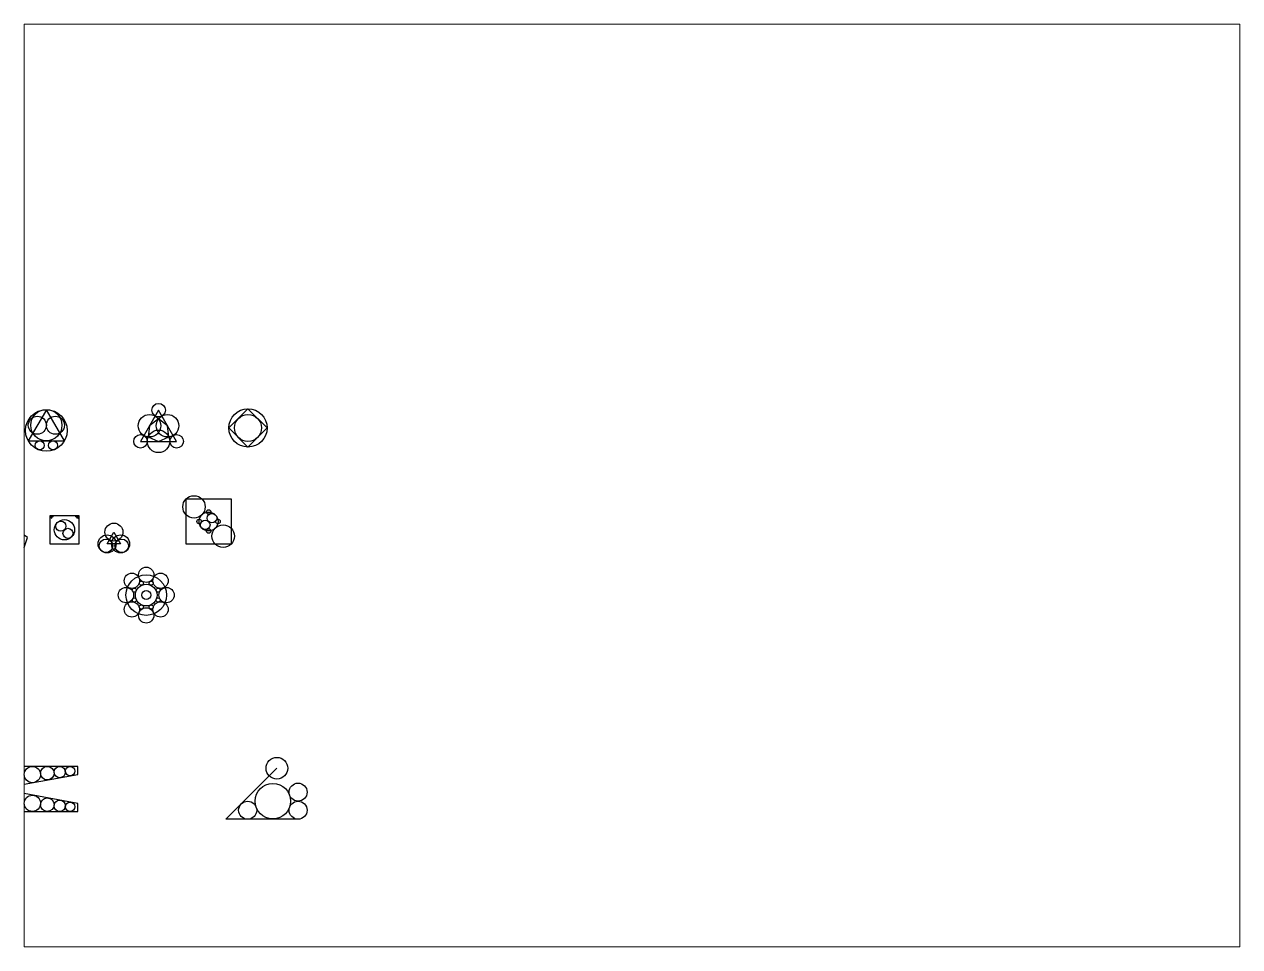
# Paper-space layout 'Layout1' of a CAD drawing. Header units: millimetres. Extents: x 26 to 231, y 20 to 176.
# The model-space entities are those that its viewports show. They can reach past a viewport. Long polylines and large blocks are cut down to what shows.
import ezdxf

# ---------------------------------------------------------------- set-up
doc = ezdxf.new("R2010")
doc.units = ezdxf.units.MM

msp = doc.modelspace()

# ---------------------------------------------------------------- linework, layer by layer
for p, q in [((2268.6, 1737.7), (2311, 1780.1)), ((2311, 1780.1), (2353.4, 1737.7)), ((1863.6, 1778.2), (1823.6, 1708.9)), ((1903.6, 1708.9), (1863.6, 1778.2)), ((2112.6, 1777.2), (2072.6, 1707.9)), ((2112.6, 1757.6), (2092.6, 1742.6)), ((2152.6, 1707.9), (2112.6, 1777.2)), ((2132.6, 1742.6), (2112.6, 1757.6)), ((2092.6, 1742.6), (2089.6, 1717.7)), ((2135.6, 1717.7), (2132.6, 1742.6)), ((2311, 1695.2), (2268.6, 1737.7)), ((2353.4, 1737.7), (2311, 1695.2)), ((1823.6, 1708.9), (1903.6, 1708.9)), ((2072.6, 1707.9), (2152.6, 1707.9)), ((2089.6, 1717.7), (2112.6, 1707.9)), ((2112.6, 1707.9), (2135.6, 1717.7)), ((2173.6, 1580.1), (2273.6, 1580.1)), ((2173.6, 1480.1), (2173.6, 1580.1)), ((2273.6, 1580.1), (2273.6, 1480.1)), ((1871.8, 1543.6), (1935.5, 1543.6)), ((1871.8, 1479.9), (1871.8, 1543.6)), ((1935.5, 1543.6), (1935.5, 1479.9)), ((1821.8, 1494.3), (1797.5, 1511.9)), ((1812.5, 1465.7), (1821.8, 1494.3)), ((1998.4, 1480.5), (2013.4, 1506.5)), ((2013.4, 1506.5), (2028.4, 1480.5)), ((1782.5, 1465.7), (1812.5, 1465.7)), ((1935.5, 1479.9), (1871.8, 1479.9)), ((2028.4, 1480.5), (1998.4, 1480.5)), ((2273.6, 1480.1), (2173.6, 1480.1)), ((1933.3, 986.9), (1773.3, 986.9)), ((1933.3, 968.9), (1933.3, 986.9)), ((2262.1, 869.7), (2375.2, 982.8)), ((1813.3, 946.9), (1933.3, 968.9)), ((1813.3, 926.9), (1813.3, 946.9)), ((1933.3, 904.9), (1813.3, 926.9)), ((1933.3, 886.9), (1933.3, 904.9)), ((1773.3, 886.9), (1933.3, 886.9)), ((2422.1, 869.7), (2262.1, 869.7))]:
    msp.add_line(p, q)
for centre, radius in [((2112.6, 1777.2), 15), ((2311, 1737.7), 42.4), ((1863.6, 1732), 46.2), ((1843.6, 1743.6), 20), ((1863.6, 1743.6), 34.6), ((1883.6, 1743.6), 20), ((2092.6, 1742.6), 25), ((2132.6, 1742.6), 25), ((2311, 1737.7), 30), ((2112.6, 1707.9), 25), ((1849, 1698.9), 10), ((1878.2, 1698.9), 10), ((2072.6, 1707.9), 15), ((2152.6, 1707.9), 15), ((2191.2, 1562.5), 24.9), ((1873.8, 1538.8), 2), ((1876.7, 1541.6), 2), ((1930.7, 1541.6), 2), ((1933.5, 1538.8), 2), ((2223.6, 1530.1), 21), ((2223.6, 1551.1), 5), ((2231.1, 1537.5), 10.5), ((1903.7, 1511.8), 22.5), ((1895.7, 1519.7), 11.2), ((1911.6, 1503.8), 11.2), ((2013.4, 1506.5), 20), ((2202.6, 1530.1), 5), ((2216.2, 1522.6), 10.5), ((2223.6, 1509.1), 5), ((2256, 1497.7), 24.9), ((2244.6, 1530.1), 5), ((1797.5, 1488.7), 10), ((1802.2, 1502.7), 4.7), ((1998.4, 1480.5), 20), ((1995.9, 1476.2), 15), ((2028.4, 1480.5), 20), ((2030.9, 1476.2), 15), ((1806.8, 1473.6), 7.82), ((2053.4, 1398.7), 17), ((2085.2, 1366.9), 45), ((2085.2, 1411.9), 17), ((2117, 1398.7), 17), ((2040.2, 1366.9), 17), ((2058.8, 1377.8), 4.58), ((2085.2, 1366.9), 24), ((2074.3, 1393.3), 4.58), ((2085.2, 1366.9), 10), ((2096.2, 1393.3), 4.58), ((2111.6, 1377.8), 4.58), ((2130.2, 1366.9), 17), ((2053.4, 1335.1), 17), ((2058.8, 1356), 4.58), ((2117, 1335.1), 17), ((2111.6, 1356), 4.58), ((2085.2, 1321.9), 17), ((2074.3, 1340.5), 4.58), ((2096.2, 1340.5), 4.58), ((2375.2, 982.8), 24), ((1794, 966.1), 20.7), ((1832.7, 968.8), 18.1), ((1865.7, 971.8), 15.1), ((1893.3, 974.3), 12.6), ((1916.2, 976.4), 10.5), ((1803.3, 936.9), 10), ((2366.2, 909.7), 39.3), ((2422.1, 929.7), 20), ((1794, 907.6), 20.7), ((1832.7, 904.9), 18.1), ((1865.7, 901.9), 15.1), ((1893.3, 899.4), 12.6), ((1916.2, 897.3), 10.5), ((2310.3, 889.7), 20), ((2422.1, 889.7), 20)]:
    msp.add_circle(centre, radius)

psp = doc.layouts.get("Layout1")

# ---------------------------------------------------------------- viewports
at = {"layer": '0'}
psp.add_viewport(center=(128.5, 97.5), size=(205.6, 156), view_center_point=(3163.04, 1609.98), view_height=2046.1571, dxfattribs=at)

doc.saveas('drawing.dxf')
